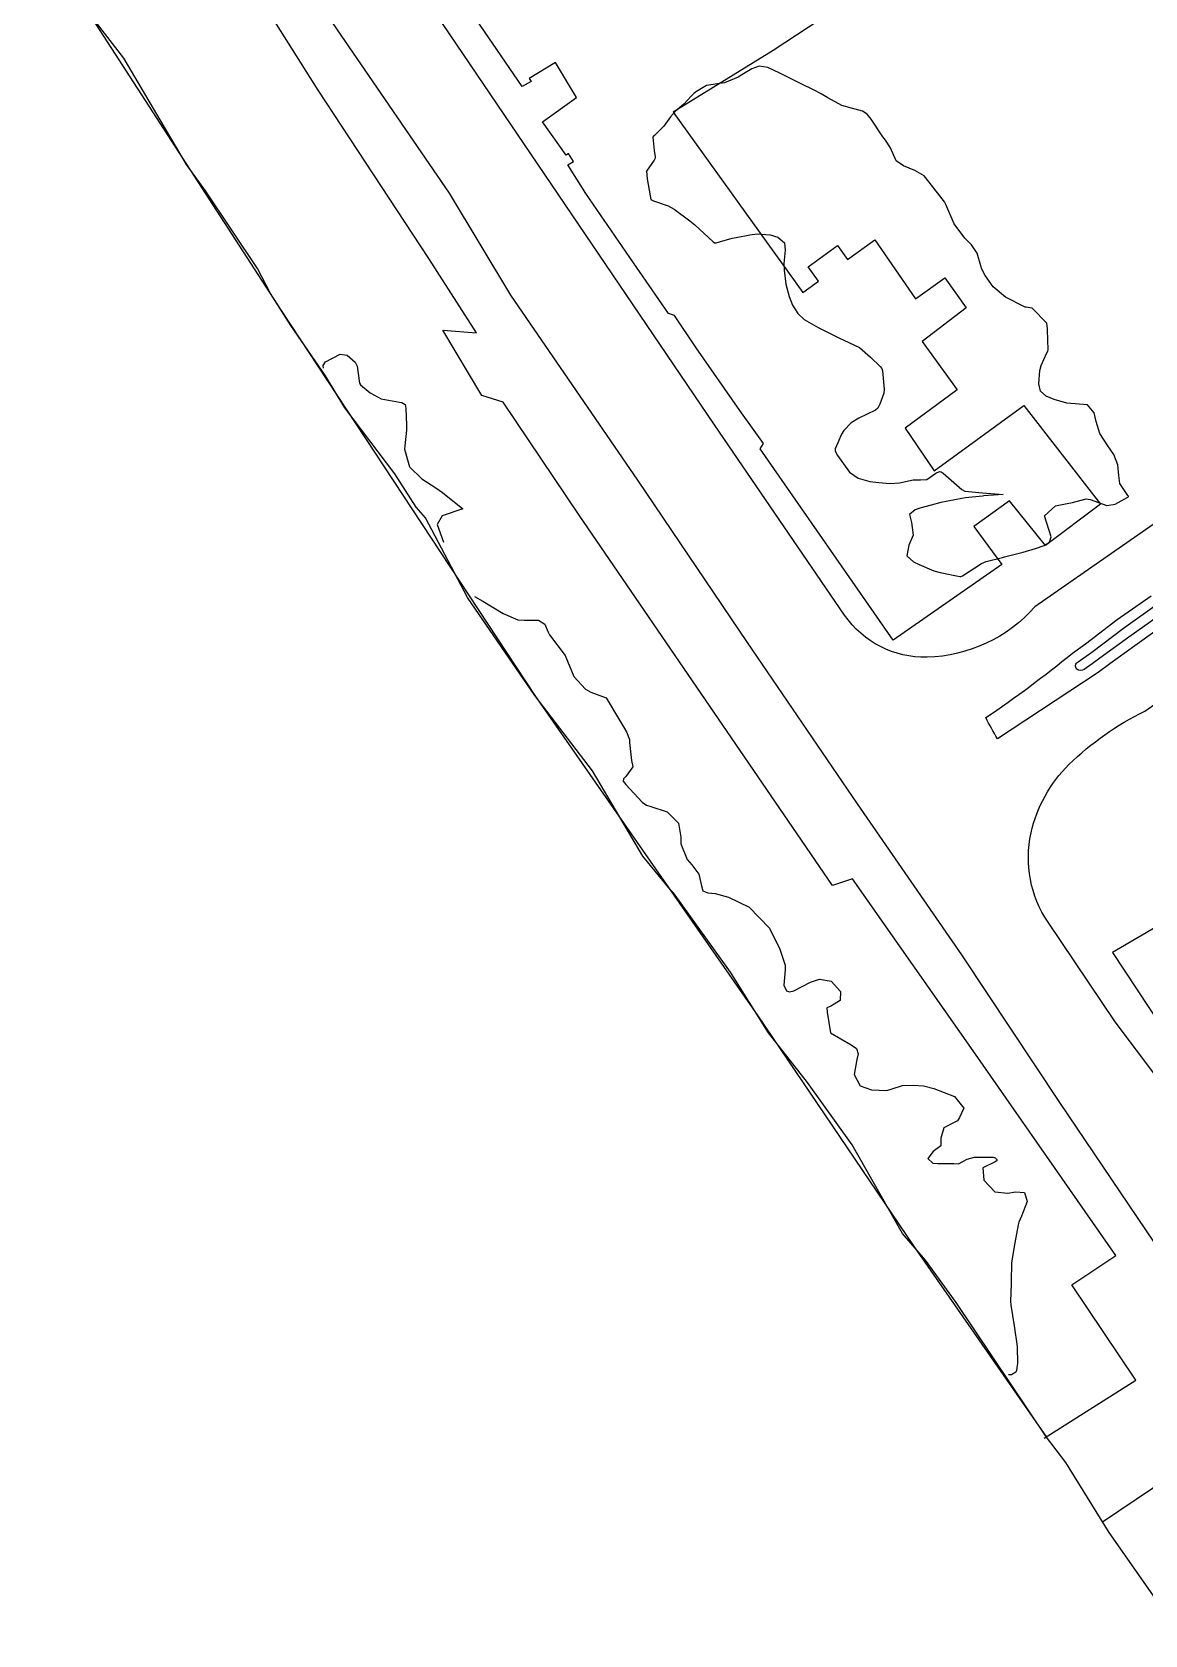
# Model space of a CAD drawing. Header units: metres. Extents: x 307586 to 320046, y 7427249 to 7434250.
# Drawn here: x 307764.2 to 307871.4, y 7433810.4 to 7433964.7 of the extents above; entities that cross this region are included whole.
import ezdxf

# ---------------------------------------------------------------- set-up
doc = ezdxf.new("R2010")
doc.units = ezdxf.units.M
doc.header["$MEASUREMENT"] = 0
for name, color, linetype in [('Area', 45, 'Continuous'), ('Area Verde e Lazer', 45, 'Continuous'), ('Curvas de Nivel 1m', 11, 'Continuous'), ('Edificações', 30, 'Continuous'), ('Vias Primárias', 230, 'Continuous')]:
    doc.layers.add(name, color=color, linetype=linetype)

msp = doc.modelspace()

# ---------------------------------------------------------------- linework, layer by layer
at = {"layer": 'Area'}
msp.add_polyline3d([(307874.82, 7433810.43, 713.98), (307867.93, 7433820.3, 707.67), (307863.75, 7433827.04, 712.88), (307861.88, 7433829.47, 713.59), (307853.2, 7433842.43, 716.56), (307850.24, 7433846.51, 713.84), (307848.04, 7433849.07, 714.14), (307843.19, 7433857.61, 713.41), (307838.88, 7433863.61, 714.66), (307835.14, 7433868.41, 714.79), (307831.48, 7433874.23, 714.68), (307825.96, 7433881.88, 722.8), (307825.69, 7433882.16, 722.84), (307823.01, 7433885.39, 722.63), (307818.16, 7433893.62, 722.72), (307812.63, 7433900.86, 722.36), (307806.13, 7433910.32, 722.71), (307802.1, 7433917.97, 722.54), (307801.2, 7433919.01, 722.45), (307799.13, 7433922.23, 722.57), (307794.32, 7433928.56, 714.15), (307792.45, 7433931.64, 715.88), (307789.13, 7433936.49, 713.31), (307787.16, 7433939.59, 716.62), (307785.9, 7433941.98, 715.33), (307780.91, 7433949.46, 716.14), (307779.09, 7433952, 714.6), (307773.05, 7433962.22, 714.24), (307769.1, 7433967.34, 716.56)], dxfattribs=at)
at = {"layer": 'Area Verde e Lazer'}
msp.add_lwpolyline([(307873.45, 7433909.06), (307869.81, 7433906.48), (307867.39, 7433904.72), (307866.28, 7433903.92), (307865.53, 7433903.38, -0.352816), (307864.83, 7433903.42, -0.535186), (307864.93, 7433904.1), (307866.25, 7433905.05), (307869.3, 7433907.37), (307872.54, 7433909.66)], format="xyb", dxfattribs=at)
at = {"layer": 'Curvas de Nivel 1m', "elevation": 707, "flags": 128}
msp.add_lwpolyline([(307836.85, 7433960.46), (307836.22, 7433960.8), (307835.07, 7433961.34), (307834.22, 7433961.45), (307833.52, 7433961.21), (307832.4, 7433960.52), (307832.28, 7433960.45), (307832.21, 7433960.41), (307830.88, 7433959.85), (307830.2, 7433959.76), (307829.15, 7433959.6), (307828.19, 7433959.03), (307827.94, 7433958.82), (307827.67, 7433958.58), (307826.96, 7433957.8), (307826.17, 7433957.13), (307825.68, 7433956.6), (307825.06, 7433955.69), (307824.14, 7433954.79), (307824.04, 7433954.71), (307823.99, 7433954.62), (307824.12, 7433953.34), (307824.22, 7433952.73), (307824.21, 7433952.62), (307824.11, 7433952.4), (307823.37, 7433951.35), (307823.43, 7433950.63), (307823.72, 7433948.97), (307823.78, 7433948.62), (307824.06, 7433948.49), (307825.47, 7433948.01), (307826.05, 7433947.68), (307827.56, 7433946.57), (307828.04, 7433946.19), (307829.81, 7433944.54), (307829.92, 7433944.45), (307830.01, 7433944.44), (307830.1, 7433944.45), (307830.41, 7433944.54), (307831.64, 7433944.9), (307832.02, 7433944.96), (307833.32, 7433945.21), (307834.02, 7433945.31), (307835.27, 7433945.23), (307836.02, 7433944.99), (307836.66, 7433944.46), (307836.72, 7433943.75), (307836.6, 7433942.46), (307836.62, 7433941.83), (307836.8, 7433940.46), (307837.13, 7433939.29), (307837.43, 7433938.46), (307837.94, 7433937.66), (307838.57, 7433937.08), (307839.69, 7433936.42), (307839.92, 7433936.31), (307840.15, 7433936.19), (307841.91, 7433935.32), (307843.89, 7433934.38), (307844.96, 7433933.44), (307845.87, 7433932.55), (307846.03, 7433932.35), (307846.09, 7433932.13), (307846.25, 7433930.35), (307846.22, 7433929.97), (307845.83, 7433928.93), (307845.64, 7433928.54), (307845.44, 7433928.36), (307843.82, 7433927.59), (307843.08, 7433927.12), (307842.37, 7433926.39), (307842.15, 7433926.04), (307841.79, 7433925.21), (307841.55, 7433924.63), (307841.55, 7433924.4), (307841.77, 7433923.98), (307842.92, 7433922.39), (307843.75, 7433921.81), (307844.87, 7433921.48), (307845.74, 7433921.37), (307846.8, 7433921.28), (307847.74, 7433921.35), (307849.07, 7433921.63), (307849.75, 7433921.64), (307850.37, 7433921.67), (307851.24, 7433922.29), (307851.59, 7433922.44), (307851.75, 7433922.41), (307851.94, 7433922.28), (307853.74, 7433920.7), (307854.04, 7433920.56), (307855.73, 7433920.4), (307857.73, 7433920.21), (307855.87, 7433920.09), (307855.73, 7433920.08), (307854.08, 7433919.9), (307853.73, 7433919.85), (307852.4, 7433919.59), (307851.72, 7433919.44), (307850.8, 7433919.21), (307849.71, 7433918.91), (307849.26, 7433918.75), (307848.71, 7433918.31), (307848.9, 7433917.52), (307849.07, 7433916.31), (307848.64, 7433915.34), (307848.43, 7433914.32), (307849.08, 7433913.74), (307849.64, 7433913.48), (307851.03, 7433912.89), (307851.64, 7433912.7), (307853.56, 7433912.34), (307853.63, 7433912.34), (307853.79, 7433912.41), (307855.65, 7433913.59), (307856.09, 7433913.78), (307857.65, 7433914.16), (307857.86, 7433914.21), (307859.26, 7433914.59), (307859.66, 7433914.68), (307860.83, 7433915.01), (307861.67, 7433915.33), (307862.19, 7433915.64), (307862.35, 7433916.15), (307861.7, 7433918.16), (307862.75, 7433919.12), (307863.72, 7433919.33), (307864.4, 7433919.45), (307865.73, 7433919.82), (307866.09, 7433919.75), (307867.72, 7433919.18), (307868.5, 7433919.3), (307869.73, 7433919.97), (307869.78, 7433920.01), (307869.78, 7433920.06), (307869.73, 7433920.14), (307868.95, 7433921.28), (307868.86, 7433922.07), (307868.78, 7433923.09), (307868.37, 7433924.08), (307867.79, 7433924.92), (307867.04, 7433926.1), (307866.67, 7433927.25), (307866.49, 7433928.1), (307865.83, 7433928.85), (307865.04, 7433928.91), (307863.84, 7433929.01), (307862.63, 7433929.36), (307861.85, 7433929.7), (307861.33, 7433930.17), (307861.15, 7433930.87), (307861.25, 7433932.17), (307861.38, 7433932.66), (307861.89, 7433933.79), (307862.01, 7433934.04), (307862.04, 7433934.16), (307862, 7433936.08), (307862, 7433936.16), (307861.93, 7433936.73), (307860.51, 7433938.17), (307859.94, 7433938.25), (307859.85, 7433938.27), (307857.96, 7433939.22), (307856.77, 7433940.22), (307855.98, 7433941.3), (307855.67, 7433941.91), (307855.58, 7433942.24), (307855.22, 7433943.45), (307854.66, 7433944.25), (307854.02, 7433944.91), (307853.01, 7433946.27), (307852.21, 7433948.13), (307852.15, 7433948.28), (307852.06, 7433948.39), (307850.61, 7433950.29), (307850.1, 7433950.89), (307849.21, 7433951.42), (307848.11, 7433951.86), (307847.41, 7433952.34), (307846.86, 7433953.61), (307846.38, 7433954.35), (307846.14, 7433954.67), (307845, 7433956.37), (307844.63, 7433956.84), (307844.17, 7433957.14), (307843.13, 7433957.43), (307842.18, 7433957.67), (307840.83, 7433958.41), (307840.19, 7433958.8), (307839.46, 7433959.17), (307838.2, 7433959.79)], close=True, dxfattribs=at)
at = {"layer": 'Curvas de Nivel 1m', "elevation": 708, "flags": 128}
for points in [[(307792.26, 7433932.4), (307792.24, 7433932.63), (307792.47, 7433932.99), (307793.88, 7433933.73), (307794.55, 7433933.65), (307795.33, 7433932.96), (307795.5, 7433932.59), (307795.75, 7433930.95), (307795.85, 7433930.77), (307796.77, 7433930.01), (307797.83, 7433929.44), (307799.6, 7433929.13), (307799.83, 7433929.07), (307800.12, 7433928.9), (307800.21, 7433928.5), (307800.28, 7433926.9), (307800.27, 7433926.42), (307800.1, 7433924.9), (307800.08, 7433924.58), (307800.56, 7433922.89), (307801.74, 7433921.73), (307803.08, 7433920.87), (307803.73, 7433920.41), (307805.7, 7433918.83), (307803.7, 7433918.16), (307803.23, 7433917.33), (307803.82, 7433915.62)], [(307806.8, 7433910.42), (307807.6, 7433909.95), (307809.58, 7433908.78), (307810.98, 7433908.17), (307811.58, 7433908.14), (307812.97, 7433908.14), (307813.57, 7433907.74), (307813.88, 7433907.05), (307814.05, 7433906.73), (307815.53, 7433904.71), (307816.39, 7433902.7), (307817.5, 7433901.49), (307818.01, 7433901.19), (307819.49, 7433900.66), (307820.67, 7433898.65), (307821.45, 7433897.36), (307821.75, 7433896.64), (307821.74, 7433896.34), (307821.94, 7433894.63), (307822.05, 7433893.99), (307821.4, 7433893.07), (307821.17, 7433892.86), (307821.13, 7433892.64), (307821.39, 7433892.29), (307822.95, 7433890.62), (307823.37, 7433890.32), (307823.79, 7433890.19), (307825.36, 7433889.68), (307826.47, 7433888.58), (307826.67, 7433887.23), (307826.68, 7433886.58), (307827.3, 7433885.1), (307827.73, 7433884.56), (307828.4, 7433883.67), (307828.68, 7433882.55), (307828.8, 7433882.08), (307829.27, 7433881.89), (307829.99, 7433881.81), (307831.26, 7433881.46), (307833.25, 7433880.5), (307835.22, 7433878.47), (307836.22, 7433876.46), (307836.72, 7433874.91), (307836.74, 7433874.45), (307836.61, 7433873), (307836.85, 7433872.45), (307837.15, 7433872.35), (307837.55, 7433872.44), (307839.16, 7433873.26), (307840.02, 7433873.55), (307841.16, 7433873.38), (307842.07, 7433872.39), (307842.04, 7433871.5), (307841.14, 7433870.97), (307840.75, 7433870.79), (307840.76, 7433870.4), (307841.1, 7433868.4), (307843.09, 7433867.25), (307843.61, 7433866.89), (307843.76, 7433866.37), (307843.62, 7433865.83), (307843.36, 7433864.38), (307843.96, 7433863.28), (307845.04, 7433862.9), (307846.52, 7433862.85), (307847.04, 7433863), (307848.03, 7433863.33), (307849.04, 7433863.37), (307850.05, 7433863.3), (307851.04, 7433863.04), (307853.03, 7433862.26), (307853.92, 7433861.15), (307853.52, 7433860.25), (307853.32, 7433859.94), (307853.01, 7433859.76), (307852.02, 7433859.24), (307851.72, 7433858.27), (307851.73, 7433857.52), (307850.97, 7433856.96), (307850.46, 7433856.29), (307850.96, 7433855.86), (307851.42, 7433855.82), (307852.96, 7433855.81), (307853.41, 7433855.8), (307854.25, 7433856.24), (307854.96, 7433856.42), (307856.77, 7433856.41), (307856.96, 7433856.36), (307857.1, 7433856.21), (307857.11, 7433856.06), (307856.96, 7433855.99), (307855.77, 7433855.4), (307855.87, 7433854.22), (307856.92, 7433853.1), (307858.16, 7433852.96), (307858.92, 7433853.09), (307859.77, 7433853.03), (307860.02, 7433852.17), (307859.48, 7433850.76), (307859.24, 7433850.18), (307859.17, 7433849.9), (307858.86, 7433848.19), (307858.56, 7433846.48), (307858.53, 7433846.19), (307858.49, 7433844.52), (307858.48, 7433844.19), (307858.44, 7433842.55), (307858.45, 7433842.19), (307858.77, 7433840.19), (307859.06, 7433838.19), (307859.1, 7433836.56), (307859.05, 7433836.19), (307859, 7433835.9), (307858.94, 7433835.74), (307858.51, 7433835.48), (307858.24, 7433835.48)]]:
    msp.add_lwpolyline(points, dxfattribs=at)
at = {"layer": 'Edificações'}
for points in [[(307862.55, 7433980.73), (307835.57, 7433962.97), (307825.95, 7433957.04), (307838.43, 7433939.67), (307839.94, 7433940.76), (307838.94, 7433942.15), (307841.78, 7433944.19), (307842.74, 7433942.85), (307845.35, 7433944.73), (307849.27, 7433939.07), (307852.09, 7433941.07), (307854.16, 7433938.21), (307849.93, 7433934.96), (307853.28, 7433930.31), (307848.27, 7433926.6), (307851.08, 7433922.51), (307859.72, 7433928.8), (307867.11, 7433919.29), (307861.81, 7433915.3), (307858.32, 7433919.62), (307854.91, 7433917.16), (307857.6, 7433913.47), (307847.13, 7433906.2), (307834.31, 7433924.63), (307834.63, 7433925.13), (307832.36, 7433928.31), (307828.17, 7433934.34), (307826.07, 7433937.45), (307825.48, 7433937.66), (307821.78, 7433943.03), (307817.53, 7433949.19), (307815.8, 7433951.95), (307816.35, 7433952.3), (307815.87, 7433953.05), (307815.64, 7433952.9), (307813.35, 7433956.09), (307816.65, 7433958.46), (307814.61, 7433961.82), (307812.08, 7433960.29), (307812.26, 7433959.98), (307811.39, 7433959.49), (307791.23, 7433988.96)], [(307861.68, 7433829.37), (307870.5, 7433834.97), (307864.32, 7433844.15), (307868.58, 7433846.97), (307855.05, 7433866.35), (307843.22, 7433883.23), (307841.28, 7433882.58), (307830.73, 7433898.03), (307816.9, 7433918.22), (307809.57, 7433929.12), (307807.53, 7433929.76), (307803.76, 7433936.05), (307806.99, 7433935.78), (307802.42, 7433942.93), (307791.77, 7433959.16), (307777.86, 7433981.2), (307765.67, 7433972.75), (307765.67, 7433972.75), (307788.14, 7433938.04), (307812.63, 7433900.86), (307834.11, 7433870.04), (307849.14, 7433847.79), (307861.88, 7433829.47)]]:
    msp.add_lwpolyline(points, dxfattribs=at)
msp.add_lwpolyline([(307900.14, 7433854.03), (307902.07, 7433855.37), (307905.14, 7433850.92), (307921.14, 7433861.23), (307937.36, 7433871.86), (307948.26, 7433879.1), (307943.16, 7433886.77), (307946.63, 7433889.27), (307944.42, 7433892.6), (307921.31, 7433877.77), (307905.02, 7433867.07), (307897.65, 7433861.98), (307899.62, 7433859.14), (307897.46, 7433857.03), (307895.26, 7433860.41), (307879.07, 7433882.46), (307868.24, 7433876.14), (307883.37, 7433853.25), (307887.29, 7433855.84), (307896.3, 7433842.2), (307904.26, 7433847.46), (307900.14, 7433854.03)], close=True, dxfattribs=at)
at = {"layer": 'Vias Primárias'}
for points in [[(307874.38, 7433918.89), (307860.78, 7433909.41, -0.208434), (307850.4, 7433904.56, -0.254481), (307842.45, 7433908.62), (307829.93, 7433926.92), (307788.07, 7433988.7), (307777.66, 7434004.41), (307766.54, 7434021.2)], [(307867.29, 7433821.32), (307878.49, 7433828.87, 0.225312), (307879.75, 7433831, 0.239555), (307879.34, 7433839.4), (307873.13, 7433846.95), (307863.18, 7433861.7), (307853.75, 7433875.9), (307843.7, 7433890.43), (307833.1, 7433905.98), (307822.53, 7433921.6), (307810.3, 7433939.42), (307804.42, 7433949.23), (307793.98, 7433964.45), (307782.33, 7433981.52, 0.15029), (307778.96, 7433983.29, 0.193111), (307776.57, 7433982.81, -0.002396), (307774.94, 7433981.76), (307764.21, 7433974.89)], [(307874.02, 7433908.24), (307870.4, 7433905.67), (307867.98, 7433903.91), (307866.87, 7433903.1), (307857.17, 7433896.7, -0.011616), (307856.05, 7433898.74, 0.02199), (307864.4, 7433904.95), (307865.66, 7433905.85), (307868.7, 7433908.18), (307871.97, 7433910.48)], [(307878.78, 7433855.82), (307868.51, 7433869.47), (307862.04, 7433879.04, -0.206136), (307860.41, 7433887.64, -0.144885), (307864.06, 7433894.22, -0.082202), (307871.37, 7433899.36), (307882.89, 7433907.46)]]:
    msp.add_lwpolyline(points, format="xyb", dxfattribs=at)

doc.saveas('drawing.dxf')
